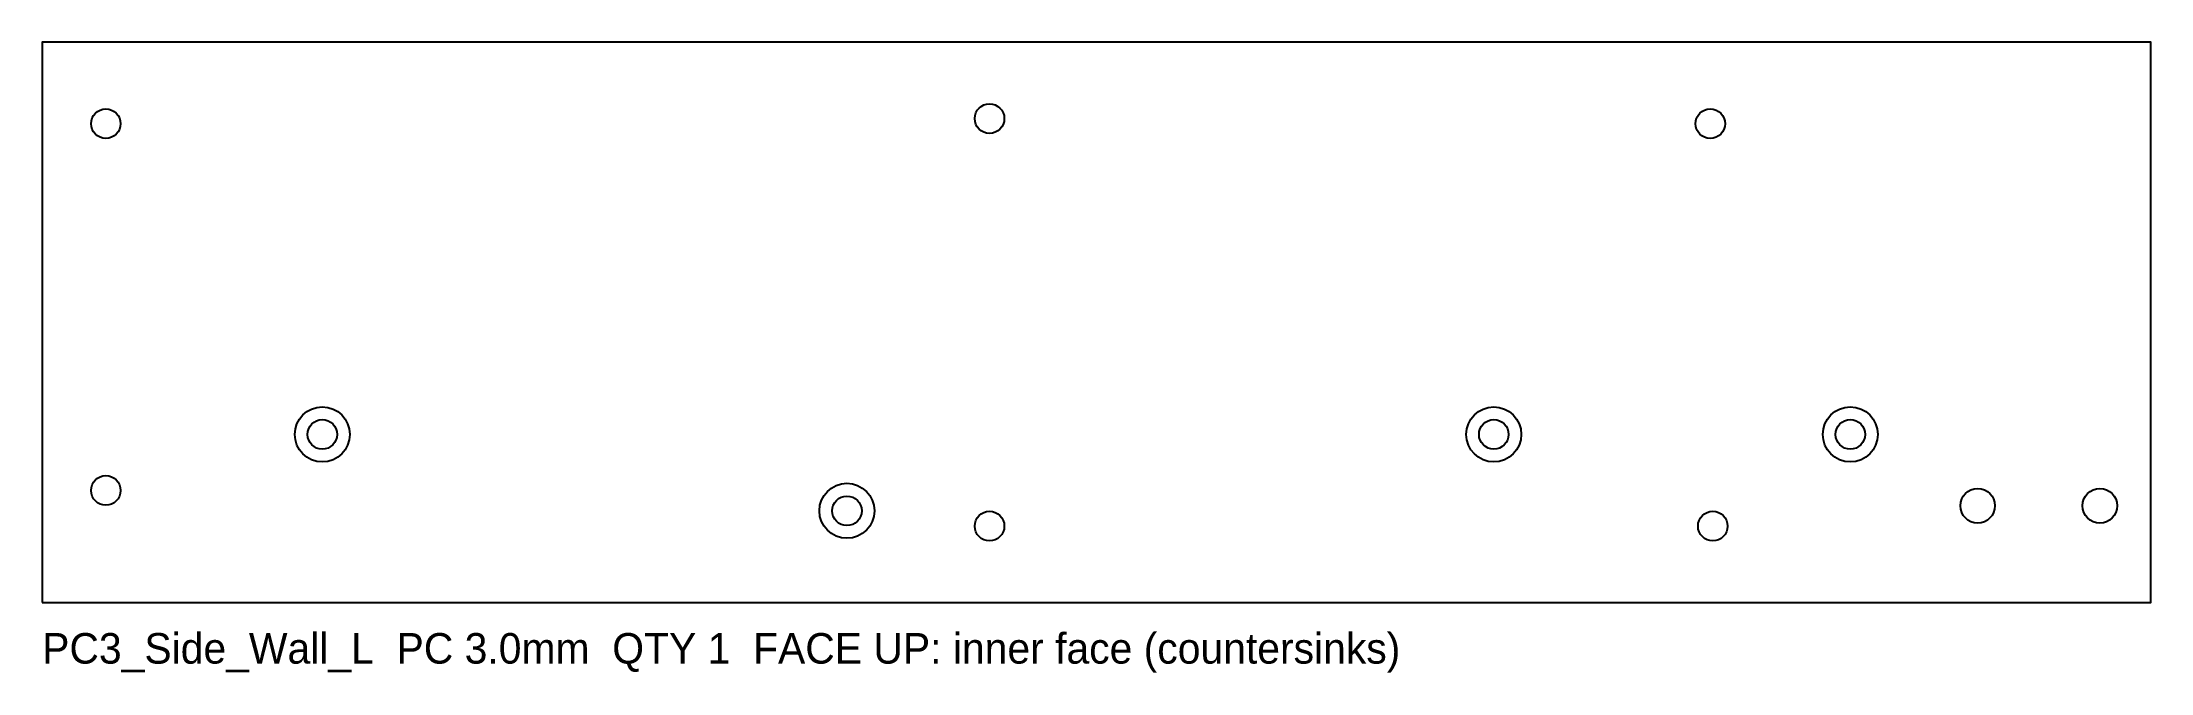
# Model space of a CAD drawing. Header units: millimetres. Extents: x 0 to 207, y -7 to 55.
import ezdxf

# ---------------------------------------------------------------- set-up
doc = ezdxf.new("R2010")
doc.units = ezdxf.units.MM
for name, color, linetype in [('CSK90_FACE_UP', 3, 'Continuous'), ('CUT_INNER', 1, 'Continuous'), ('CUT_OUTER', 7, 'Continuous'), ('NOTES', 5, 'Continuous')]:
    doc.layers.add(name, color=color, linetype=linetype)

msp = doc.modelspace()

# ---------------------------------------------------------------- linework, layer by layer
at = {"layer": 'CSK90_FACE_UP'}
for centre in [(27.5, 16.5), (142.5, 16.5), (177.5, 16.5), (79, 9)]:
    msp.add_circle(centre, 2.7, dxfattribs=at)
at = {"layer": 'CUT_INNER'}
for centre, radius in [((6.25, 47), 1.45), ((93, 47.5), 1.45), ((163.75, 47), 1.45), ((27.5, 16.5), 1.45), ((142.5, 16.5), 1.45), ((177.5, 16.5), 1.45), ((6.25, 11), 1.45), ((79, 9), 1.45), ((190, 9.5), 1.7), ((202, 9.5), 1.7), ((93, 7.5), 1.45), ((164, 7.5), 1.45)]:
    msp.add_circle(centre, radius, dxfattribs=at)
at = {"layer": 'CUT_OUTER'}
msp.add_lwpolyline([(0, 0), (207, 0), (207, 55), (0, 55)], close=True, dxfattribs=at)

# ---------------------------------------------------------------- texts
at = {"layer": 'NOTES'}
msp.add_text('PC3_Side_Wall_L  PC 3.0mm  QTY 1  FACE UP: inner face (countersinks)', height=3, dxfattribs=at).set_placement((0, -6))

doc.saveas('drawing.dxf')
